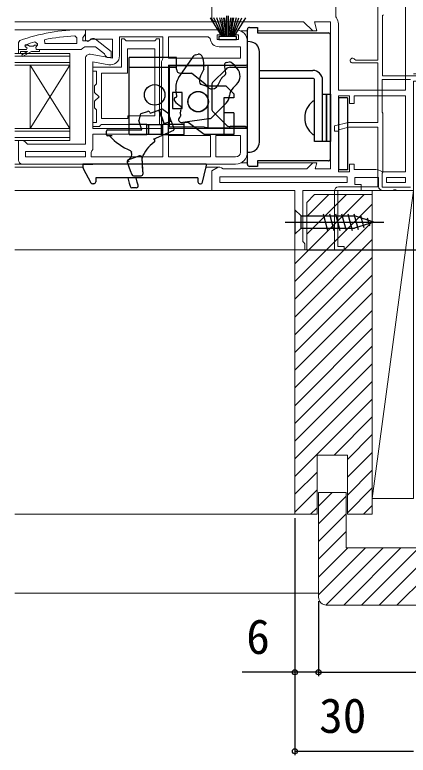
# Model space of a CAD drawing. Units: millimetres, scale not verified. Extents: x -525 to 525, y -783 to 779.
# Drawn here: x 71.1 to 170.7, y -618.8 to -431.3 of the extents above; entities that cross this region are included whole.
import ezdxf
from ezdxf.enums import TextEntityAlignment as Align

# ---------------------------------------------------------------- set-up
doc = ezdxf.new("R2010")
doc.units = ezdxf.units.MM
doc.header["$LTSCALE"] = 4
for name, color, linetype, lineweight in [('0-2_YKK_11', 7, 'Continuous', 18), ('0-3_YKK_11E', 4, 'Continuous', 18), ('0-4_YKK_12', 2, 'Continuous', 18), ('0-9_YSS_K', 3, 'Continuous', 18)]:
    doc.layers.add(name, color=color, linetype=linetype, lineweight=lineweight)
doc.layers.add('0-5_YKK_13', color=4, linetype='Continuous')
doc.layers.add('0-7_YKK_D', color=6, linetype='Continuous')
doc.styles.add('ＭＳ ゴシック', font='')
doc.styles.get('ＭＳ ゴシック').set_extended_font_data('MS Gothic')

msp = doc.modelspace()

# ---------------------------------------------------------------- linework, layer by layer
at = {"layer": '0-2_YKK_11', "color": 211}
msp.add_line((121.031, -423.1), (121.031, -432.1), dxfattribs=at)
at = {"layer": '0-2_YKK_11'}
msp.add_line((108.231, -443.3), (108.231, -460.1), dxfattribs=at)
at = {"layer": '0-2_YKK_11', "color": 211}
for points in [[(170.031, -450.4), (170.031, -423.5), (152.431, -423.5), (152.431, -431.8), (152.531, -432.1)], [(122.031, -433.1), (144.231, -433.1), (146.531, -435.4), (147.592, -435.4), (146.975, -433.1), (151.031, -433.1), (151.031, -470.3), (147.19, -470.3), (147.592, -468.8), (146.531, -468.8), (145.031, -470.3), (123.831, -470.3), (123.431, -470.1), (123.031, -469.9), (122.59, -469.9), (121.031, -470.8), (121.031, -475.8), (142.031, -475.8), (142.031, -490.8), (144.531, -490.8), (144.531, -489.3), (144.281, -489.004), (144.031, -488.708), (144.031, -475.8), (158.831, -475.8), (158.831, -474.3), (157.231, -474.3), (157.231, -472.5), (163.231, -472.5), (163.231, -474.8)], [(153.031, -433.6), (153.031, -450.4), (170.031, -450.4)], [(164.231, -475.8), (166.707, -475.8), (167.097, -475.612), (167.565, -475.612), (167.956, -475.8), (172.031, -475.8), (172.031, -448.1), (197.777, -448.1), (198.254, -448.45), (198.731, -448.8), (200.031, -448.8), (200.031, -446.3), (172.031, -446.3)], [(170.031, -471.1), (170.031, -451.8), (157.031, -451.8), (157.031, -453.8), (155.831, -453.8), (155.831, -451.8), (153.031, -451.8), (153.031, -471.1), (155.831, -471.1), (155.831, -469.1), (157.031, -469.1), (157.031, -470.5), (162.531, -470.5)], [(164.031, -471), (164.331, -471.1), (170.031, -471.1)]]:
    msp.add_lwpolyline(points, dxfattribs=at)
at = {"layer": '0-2_YKK_11'}
for points in [[(86.308, -436.646), (86.831, -437.145), (86.831, -438.6)], [(90.132, -437.7), (89.732, -437.9), (88.331, -437.9), (88.331, -437.1), (88.681, -436.623), (89.031, -436.146), (89.031, -435.1), (88.031, -435.1)], [(127.031, -435.1), (126.531, -435.6), (126.531, -436.4), (127.731, -436.4), (127.731, -437.6), (122.331, -437.6), (122.331, -436.4), (123.531, -436.4), (123.531, -435.1), (109.531, -435.1), (89.031, -435.1), (89.031, -437.723), (89.607, -438.042), (90.475, -437.5), (95.831, -437.5), (95.831, -442.307), (90.205, -441.315)], [(72.361, -437.851), (72.031, -438.322), (72.031, -440.1), (73.931, -440.1)], [(76.199, -438.188), (76.831, -438.67), (76.831, -439.025), (76.456, -439.51), (76.531, -440.1), (77.331, -440.1)], [(77.331, -440.1), (87.877, -440.1), (88.354, -439.75), (88.831, -439.4), (91.531, -439.4), (93.834, -441.194), (94.031, -441.596), (94.531, -442.1), (95.531, -442.1), (95.531, -440.624), (91.549, -437.513)], [(86.831, -438.6), (78.76, -438.6), (78.657, -437.611)], [(97.631, -441.711), (97.631, -436.9), (108.631, -436.9), (108.631, -442.28), (108.498, -442.62)], [(120.544, -437.346), (120.047, -436.9), (110.031, -436.9), (110.031, -442.3)], [(130.031, -466.1), (130.031, -460.1), (110.031, -460.1), (110.031, -444.1), (130.031, -444.1), (130.031, -438.1)], [(73.931, -439.5), (73.631, -439.2), (73.631, -439.192), (73.701, -439), (74.537, -439), (74.835, -439.263), (75.827, -439.263), (76.125, -439), (76.831, -439), (76.831, -439.025), (76.456, -439.51), (76.531, -440.1), (77.331, -440.1), (77.331, -440.6), (75.331, -440.6), (73.106, -441.885), (72.856, -441.452), (74.331, -440.6), (72.531, -440.6), (72.531, -441.1), (72.031, -441.1), (72.031, -440.1), (73.931, -440.1)], [(73.931, -439.5), (73.631, -439.2), (73.631, -439.192), (73.701, -439), (73.836, -438.908)], [(110.031, -442.3), (128.231, -442.3), (128.231, -439.4), (122.831, -439.4)], [(89.031, -442.3), (89.031, -464.1), (74.331, -464.1), (73.831, -463.6), (73.331, -463.1), (72.031, -463.1), (72.031, -468.1)], [(108.231, -460.1), (90.831, -460.1), (90.831, -443.253), (94.932, -443.976)], [(122.031, -461.9), (128.231, -461.9), (128.231, -466.1)], [(127.031, -467.3), (122.031, -467.3), (122.031, -461.9)], [(73.031, -469.1), (109.531, -469.1), (127.031, -469.1)]]:
    msp.add_lwpolyline(points, dxfattribs=at)
for points in [[(107.731, -437.4), (107.731, -459.1), (93.031, -459.1), (92.831, -459.3), (92.531, -459.6), (90.831, -459.6), (90.831, -458.6), (91.831, -458.6), (91.831, -455.4), (91.631, -455.2), (91.331, -454.9), (91.331, -453.207), (92.438, -452.1), (91.331, -450.993), (91.331, -449.3), (91.631, -449), (91.831, -448.8), (91.831, -445.6), (90.831, -445.6), (90.831, -444.6), (98.131, -444.6), (98.131, -437.4), (98.831, -437.4), (99.131, -437.7), (99.331, -437.9), (106.531, -437.9), (106.731, -437.7), (107.031, -437.4)], [(106.531, -456.9), (106.531, -439.9), (99.631, -439.9), (99.631, -446.1), (93.031, -446.1), (93.031, -457.6), (99.731, -457.6), (99.731, -456.9)], [(90.431, -467.3), (108.631, -467.3), (108.631, -461.5), (90.831, -461.5), (90.831, -465.4), (90.631, -465.8), (90.431, -466.2)], [(110.031, -461.9), (120.631, -461.9), (120.631, -467.3), (110.031, -467.3)], [(89.031, -467.3), (73.831, -467.3), (73.831, -465.9), (89.031, -465.9)]]:
    msp.add_lwpolyline(points, close=True, dxfattribs=at)
at = {"layer": '0-2_YKK_11', "color": 211}
for points in [[(123.031, -472.3), (155.231, -472.3), (155.231, -473.8), (123.031, -473.8)], [(165.231, -472.5), (170.031, -472.5), (170.031, -473.8), (165.231, -473.8)]]:
    msp.add_lwpolyline(points, close=True, dxfattribs=at)
for centre, radius, start, end in [((122.031, -432.1), 1, 180.00001, 269.99999), ((150.531, -433.6), 2.5, 0, 36.86989), ((162.531, -473), 2.5, 53.13011, 90), ((164.231, -474.8), 1, 180.00001, 269.99999)]:
    msp.add_arc(centre, radius, start, end, dxfattribs=at)
at = {"layer": '0-2_YKK_11'}
for centre, radius, start, end in [((88.031, -481.1), 46, 90, 109.91705), ((88.394, -484.013), 47.413, 92.52155, 101.85079), ((127.031, -438.1), 3, 0.00001, 89.99999), ((87.981, -481.1), 44.5, 105.35294, 108.53383), ((90.932, -438.3), 1, 51.91327, 143.1301), ((122.831, -437.1), 2.3, 186.15065, 269.99999), ((73.931, -439.8), 0.3, 269.99999, 90.00001), ((73.931, -439.8), 0.3, 269.99999, 90.00001), ((90.031, -442.3), 1, 80.00002, 180), ((95.331, -441.711), 2.3, 260.00001, 359.99999), ((109.231, -443.3), 1, 137.16655, 179.99996), ((127.031, -466.1), 3, 270.00001, 359.99999), ((127.031, -466.1), 1.2, 270.00001, 359.99999), ((73.031, -468.1), 1, 180.00001, 269.99999)]:
    msp.add_arc(centre, radius, start, end, dxfattribs=at)
at = {"layer": '0-3_YKK_11E'}
for points in [[(163.031, -405.7), (163.031, -442.8), (157.437, -442.8), (157.169, -442.633)], [(199.031, -446.8), (164.231, -446.8), (164.231, -431.5), (164.431, -431.3)], [(156.631, -443.5), (163.031, -443.5), (163.031, -458.6), (155.531, -458.6), (152.031, -459.4), (152.031, -460.8), (153.031, -460.8), (153.031, -460.402), (155.666, -459.8), (163.031, -459.8), (163.031, -474.9), (153.031, -474.9)], [(171.331, -475), (164.131, -475), (164.131, -471.4), (164.331, -471.2), (164.331, -456.2), (164.131, -456), (164.131, -447.7), (171.331, -447.7)], [(152.031, -475.9), (152.031, -490.8), (154.531, -490.8), (154.531, -490), (152.931, -490), (152.931, -475.8), (172.031, -475.8)]]:
    msp.add_lwpolyline(points, dxfattribs=at)
for centre, radius, start, end in [((156.631, -442.9), 0.6, 26.38779, 269.99999), ((153.031, -475.9), 1, 90, 180)]:
    msp.add_arc(centre, radius, start, end, dxfattribs=at)
at = {"layer": '0-4_YKK_12'}
for p, q in [((71.119, -433.1), (122.031, -433.1)), ((71.119, -435.1), (89.531, -435.1)), ((130.031, -435.4), (128.339, -435.4)), ((146.738, -435.4), (132.531, -435.4)), ((71.119, -441.1), (85.031, -441.1)), ((85.031, -441.8), (71.119, -441.8)), ((71.119, -443.4), (85.031, -443.4)), ((75.031, -444.1), (75.031, -460.1)), ((85.031, -444.1), (75.031, -460.1)), ((85.031, -460.1), (75.031, -444.1)), ((85.031, -444.1), (85.031, -460.1)), ((71.119, -460.1), (85.031, -460.1)), ((85.031, -460.8), (71.119, -460.8)), ((71.119, -462.4), (85.031, -462.4)), ((71.119, -469.1), (73.031, -469.1)), ((71.119, -469.9), (88.374, -469.9)), ((119.488, -469.9), (122.724, -469.9)), ((128.339, -468.8), (130.031, -468.8)), ((132.531, -468.8), (146.738, -468.8)), ((121.531, -475.8), (71.119, -475.8)), ((71.119, -490.8), (142.531, -490.8))]:
    msp.add_line(p, q, dxfattribs=at)
for points in [[(85.031, -441.1), (85.031, -444.1), (71.119, -444.1)], [(85.031, -460.1), (85.031, -463.1), (71.119, -463.1)]]:
    msp.add_lwpolyline(points, dxfattribs=at)
at = {"layer": '0-5_YKK_13'}
for p, q in [((120.559, -432.1), (123.531, -436.8)), ((123.731, -436.8), (121.473, -432.1)), ((123.931, -436.8), (122.267, -432.1)), ((122.942, -432.1), (124.131, -436.8)), ((124.331, -436.8), (123.499, -432.1)), ((123.937, -432.1), (124.531, -436.8)), ((124.731, -436.8), (124.256, -432.1)), ((124.831, -436.8), (124.831, -431.6)), ((125.231, -436.8), (125.231, -431.6)), ((125.331, -436.8), (125.807, -432.1)), ((126.125, -432.1), (125.531, -436.8)), ((125.731, -436.8), (126.563, -432.1)), ((127.12, -432.1), (125.931, -436.8)), ((126.131, -436.8), (127.795, -432.1)), ((126.331, -436.8), (128.589, -432.1)), ((129.503, -432.1), (126.531, -436.8)), ((130.531, -434.5), (132.531, -434.5)), ((132.531, -434.5), (132.531, -435.9)), ((130.031, -444.1), (130.031, -435)), ((132.531, -435.9), (150.481, -435.9)), ((150.481, -435.9), (150.531, -435.9)), ((151.031, -467.8), (151.031, -436.4)), ((122.781, -437.6), (127.281, -437.6)), ((130.684, -438.14), (130.031, -438.1)), ((130.031, -466.1), (130.031, -438.1)), ((100.031, -461.6), (100.031, -442.1)), ((112.031, -442.1), (100.031, -442.1)), ((112.031, -445.1), (112.031, -442.1)), ((112.584, -447.29), (116.538, -441.642)), ((116.861, -441.436), (117.539, -441.317)), ((133.031, -463.565), (133.031, -440.635)), ((119.066, -444.196), (110.231, -444.273)), ((110.231, -444.273), (110.231, -459.727)), ((120.031, -444.187), (129.535, -444.104)), ((120.031, -459.813), (120.031, -444.187)), ((124.562, -445.967), (124.215, -443.998)), ((124.621, -443.419), (125.514, -443.261)), ((100.031, -444.6), (112.031, -444.6)), ((113.031, -446.1), (115.831, -446.1)), ((119.283, -448.862), (115.831, -446.1)), ((121.177, -448.454), (124.592, -445.039)), ((125.652, -444.6), (129.531, -444.6)), ((133.031, -445.399), (146.531, -445.399)), ((122.565, -449.044), (123.374, -447.489)), ((123.464, -447.367), (124.423, -446.408)), ((146.531, -447.399), (133.031, -447.399)), ((147.031, -463.399), (147.031, -447.899)), ((149.031, -463.399), (149.031, -447.899)), ((120.533, -449.3), (124.531, -449.3)), ((121.031, -448.807), (121.031, -455.393)), ((124.531, -449.3), (126.531, -451.3)), ((127.266, -448.939), (126.372, -449.833)), ((112.173, -451.709), (111.921, -450.278)), ((126.531, -451.3), (126.531, -452.3)), ((124.626, -453.7), (120.832, -457.494)), ((126.531, -452.3), (124.031, -452.3)), ((147.031, -461.375), (147.031, -453.423)), ((153.031, -452.301), (153.031, -470.601)), ((155.331, -452.301), (153.031, -452.301)), ((155.331, -452.301), (155.331, -470.601)), ((105.392, -456.252), (107.586, -455.453)), ((107.708, -455.409), (107.586, -455.453)), ((108.912, -458.908), (107.586, -455.453)), ((107.989, -455.306), (108.241, -455.215)), ((108.708, -455.281), (109.823, -456.101)), ((113.135, -455.532), (113.135, -455.532)), ((102.834, -456.675), (102.489, -458.089)), ((103.148, -456.323), (104.679, -455.766)), ((105.317, -456.057), (105.392, -456.252)), ((107.838, -455.787), (107.799, -456.007)), ((110.698, -458.258), (109.997, -456.333)), ((124.592, -459.161), (121.177, -455.746)), ((126.531, -456.1), (124.031, -456.1)), ((126.531, -456.1), (126.531, -461.6)), ((104.531, -459.1), (100.031, -459.1)), ((103.308, -460.469), (102.489, -458.089)), ((104.531, -459.1), (108.531, -459.1)), ((104.531, -461.6), (104.531, -459.1)), ((104.931, -459.1), (104.931, -461.6)), ((105.031, -461.6), (105.031, -459.1)), ((108.131, -459.1), (108.131, -461.6)), ((114.031, -459.1), (108.531, -459.1)), ((108.531, -459.1), (108.531, -461.6)), ((110.698, -458.258), (108.912, -458.908)), ((110.031, -461.6), (110.031, -459.1)), ((110.698, -458.258), (111.422, -460.248)), ((114.031, -461.6), (114.031, -458.6)), ((115.031, -458.6), (114.031, -458.6)), ((119.031, -461.6), (115.031, -458.6)), ((94.308, -461.669), (94.308, -460.769)), ((94.608, -460.469), (103.308, -460.469)), ((111.26, -460.626), (106.108, -462.866)), ((119.066, -459.804), (110.231, -459.727)), ((120.031, -459.813), (129.535, -459.896)), ((129.531, -459.6), (125.652, -459.6)), ((130.031, -469.2), (130.031, -460.1)), ((95.808, -461.969), (94.608, -461.969)), ((100.031, -461.6), (104.531, -461.6)), ((108.531, -461.6), (104.531, -461.6)), ((106.608, -463.154), (106.608, -462.648)), ((108.531, -461.6), (114.031, -461.6)), ((126.531, -461.6), (119.031, -461.6)), ((149.031, -463.399), (147.031, -463.399)), ((100.634, -465.985), (100.682, -466.117)), ((130.031, -466.1), (130.684, -466.06)), ((99.58, -468.645), (100.342, -470.738)), ((102.666, -467.034), (99.705, -468.112)), ((99.906, -467.989), (99.838, -468.021)), ((100.064, -468.513), (100.01, -468.488)), ((103.529, -470.536), (103.336, -467.473)), ((103.561, -471.039), (103.342, -467.571)), ((132.531, -468.3), (132.531, -469.7)), ((150.481, -468.3), (132.531, -468.3)), ((150.531, -468.3), (150.481, -468.3)), ((88.331, -469.1), (90.831, -469.1)), ((88.331, -469.1), (88.378, -469.988)), ((119.531, -469.1), (88.331, -469.1)), ((88.436, -470.199), (90.39, -473.837)), ((103.592, -471.536), (103.529, -470.536)), ((119.531, -469.1), (118.231, -469.1)), ((118.622, -473.715), (119.468, -470.144)), ((119.531, -469.1), (119.481, -470.055)), ((132.531, -469.7), (130.531, -469.7)), ((100.342, -470.738), (100.706, -471.738)), ((101.176, -472.067), (103.093, -472.067)), ((155.331, -470.601), (153.031, -470.601)), ((91.096, -474.1), (90.83, -474.1)), ((91.647, -472.631), (91.595, -473.626)), ((117.415, -472.631), (91.647, -472.631)), ((99.736, -472.631), (100.079, -473.915)), ((100.079, -473.915), (100.3, -474.746)), ((102.129, -473.668), (101.862, -472.631)), ((102.341, -474.493), (102.129, -473.668)), ((117.415, -472.631), (117.467, -473.626)), ((117.966, -474.1), (118.136, -474.1)), ((101.856, -475.118), (100.783, -475.117)), ((142.031, -480.7), (143.581, -482.25)), ((149.2, -481.7), (150.325, -485.9)), ((150.752, -481.7), (151.878, -485.9)), ((152.305, -481.7), (153.431, -485.9)), ((153.858, -481.7), (154.984, -485.9)), ((155.411, -481.7), (156.537, -485.9)), ((156.964, -481.7), (158.02, -485.641)), ((143.581, -482.25), (157.115, -482.25)), ((162.031, -483.8), (157.115, -482.25)), ((158.639, -482.154), (159.452, -485.19)), ((160.335, -482.688), (160.884, -484.738)), ((139.531, -483.8), (164.531, -483.8)), ((143.581, -485.35), (157.115, -485.35)), ((162.031, -483.8), (157.115, -485.35)), ((162.031, -483.8), (157.115, -485.35))]:
    msp.add_line(p, q, dxfattribs=at)
for points in [[(127.281, -437.6), (127.281, -436.8), (122.781, -436.8), (122.781, -437.6)], [(120.031, -444.187), (120.013, -444.187), (119.958, -444.188), (119.87, -444.189), (119.75, -444.19), (119.605, -444.191), (119.438, -444.192), (119.256, -444.194), (119.066, -444.196)], [(118.943, -445.107), (118.891, -445.273), (118.13, -446.735)], [(124.031, -452.3), (124.031, -456.1), (124.031, -461.6)], [(107.989, -455.306), (107.708, -455.409), (108.912, -458.908)], [(120.548, -457.636), (120.26, -457.676), (113.647, -458.606)], [(119.066, -459.804), (119.256, -459.806), (119.438, -459.808), (119.605, -459.809), (119.75, -459.81), (119.87, -459.811), (119.958, -459.812), (120.013, -459.813), (120.031, -459.813)], [(142.031, -480.7), (142.031, -486.9), (143.581, -485.35), (143.581, -482.25)]]:
    msp.add_lwpolyline(points, dxfattribs=at)
for points in [[(111.011, -451.012), (111.011, -455.012), (113.511, -455.012), (113.511, -451.012)], [(150.031, -451.399), (150.031, -463.399), (149.031, -463.399), (149.031, -451.399)], [(151.031, -451.399), (151.031, -463.399), (150.031, -463.399), (150.031, -451.399)]]:
    msp.add_lwpolyline(points, close=True, dxfattribs=at)
for centre, radius in [((106.531, -451.6), 2.6), ((117.531, -453.3), 2.6), ((117.52, -453.3), 2.55)]:
    msp.add_circle(centre, radius, dxfattribs=at)
for centre, radius, start, end in [((130.531, -435), 0.5, 90, 180), ((150.531, -436.4), 0.5, 0, 90), ((130.531, -440.635), 2.5, 0, 86.5), ((116.948, -441.928), 0.5, 100, 145), ((117.713, -442.301), 1, 17.62173, 100), ((111.803, -444.178), 7.2, 352.58952, 17.62173), ((124.707, -443.911), 0.5, 100, 190), ((125.601, -443.753), 0.5, 49.79253, 100), ((117.531, -453.3), 13, 40.41143, 49.79253), ((129.531, -444.1), 0.5, 270, 0), ((129.531, -443.604), 0.5, 270.5, 0), ((113.031, -445.1), 1, 180, 270), ((124.07, -446.054), 0.5, 315, 10), ((125.652, -446.1), 1.5, 90, 135), ((125.145, -446.817), 3, 315, 40.41143), ((146.531, -447.899), 2.5, 0, 90), ((115.86, -449.584), 4, 145, 190), ((120.348, -447.889), 2.5, 164.97106, 197.32876), ((120.348, -447.889), 2.5, 152.5, 164.97106), ((123.818, -447.72), 0.5, 135, 152.5), ((146.531, -447.899), 0.5, 0, 90), ((118.438, -448.485), 0.5, 197.32876, 259.33074), ((117.531, -453.3), 4.4, 53.12417, 79.33074), ((120.533, -447.3), 2, 231.34019, 270), ((121.071, -448.581), 1.499, 233.12417, 316.27242), ((121.531, -448.807), 0.5, 135, 180), ((120.348, -447.889), 2.5, 316.27242, 330.83873), ((120.348, -447.889), 2.5, 330.83873, 332.5), ((128.493, -451.954), 3, 135, 176.40962), ((111.681, -451.796), 0.5, 284.12351, 10), ((122.505, -451.579), 3, 315, 356.40962), ((111.925, -452.765), 0.499, 104.12351, 220.56848), ((116.715, -448.671), 6.8, 220.52163, 238.7612), ((149.831, -457.399), 5.3, 127.71409, 232.28591), ((146.757, -453.423), 0.274, 0, 127.71409), ((108.412, -455.684), 0.5, 53.69007, 110), ((113.384, -455.365), 0.3, 150.9506, 213.7074), ((106.565, -451.578), 7.5, 330.9506, 333.92985), ((112.885, -455.698), 0.3, 333.773, 33.70404), ((113.033, -454.742), 0.3, 333.92985, 58.7612), ((121.531, -455.393), 0.5, 180, 225), ((103.319, -456.793), 0.5, 110, 166.30993), ((104.85, -456.236), 0.5, 21, 110), ((109.527, -456.504), 0.5, 20, 53.69007), ((106.403, -453.536), 7.5, 325.60812, 333.73132), ((113.26, -456.276), 0.3, 151.1812, 228.05385), ((106.426, -452.516), 7.5, 331.1812, 333.773), ((112.859, -456.723), 0.3, 333.73132, 48.05385), ((112.839, -457.942), 0.3, 145.60812, 224.69303), ((117.531, -453.3), 6.9, 224.69303, 227.00845), ((113.508, -457.616), 1, 227.00845, 278), ((120.478, -457.141), 0.5, 278, 315), ((125.652, -458.1), 1.5, 225, 270), ((94.608, -460.769), 0.3, 90, 180), ((111.14, -460.351), 0.3, 293.5, 20), ((129.531, -460.1), 0.5, 0, 90), ((129.531, -460.396), 0.5, 0, 89.5), ((94.608, -461.669), 0.3, 180, 270), ((106.527, -451.475), 15.5, 222.60746, 246.56746), ((146.757, -461.375), 0.274, 232.28591, 0), ((110.908, -470.169), 8, 124.38187, 161.10164), ((106.108, -463.154), 0.5, 304.38187, 360), ((130.531, -463.565), 2.5, 273.5, 0), ((99.272, -466.63), 1.5, 295, 20), ((100.164, -466.156), 0.5, 20, 66.56746), ((100.05, -468.474), 0.5, 133.60452, 200), ((100.05, -468.474), 0.5, 115, 133.60452), ((100.976, -467.392), 1.461, 209.51919, 228.61875), ((102.837, -467.504), 0.5, 3.60974, 110), ((150.531, -467.8), 0.5, 270, 0), ((88.877, -469.962), 0.5, 183, 208.23126), ((118.982, -470.029), 0.5, 346.67243, 357), ((130.531, -469.2), 0.5, 180, 270), ((101.176, -471.567), 0.5, 200, 270), ((103.093, -471.567), 0.5, 270, 3.60974), ((90.83, -473.6), 0.5, 208.23126, 270), ((91.096, -473.6), 0.5, 270, 357), ((117.966, -473.6), 0.5, 183, 270), ((118.136, -473.6), 0.5, 270, 346.67243), ((100.784, -474.617), 0.5, 194.93816, 269.93816), ((101.857, -474.618), 0.5, 269.93816, 14.43816)]:
    msp.add_arc(centre, radius, start, end, dxfattribs=at)
at = {"layer": '0-7_YKK_D'}
for p, q in [((145.031, -490.8), (341.031, -490.8)), ((142.031, -558.8), (142.031, -598.8)), ((142.031, -558.8), (142.031, -618.8)), ((148.031, -579.8), (148.031, -598.8)), ((148.031, -579.8), (148.031, -598.8)), ((148.031, -597.8), (218.031, -597.8)), ((142.031, -617.8), (172.031, -617.8))]:
    msp.add_line(p, q, dxfattribs=at)
msp.add_lwpolyline([(148.031, -597.8), (142.031, -597.8), (128.663, -597.8)], dxfattribs=at)
for centre in [(142.031, -597.8), (148.031, -597.8), (148.031, -597.8), (142.031, -617.8)]:
    msp.add_circle(centre, 0.637, dxfattribs=at)
at = {"layer": '0-9_YSS_K'}
for p, q in [((172.031, -475.8), (161.631, -553.8)), ((142.031, -494.37), (159.601, -476.8)), ((145.031, -482.39), (150.621, -476.8)), ((145.031, -486.88), (155.111, -476.8)), ((142.031, -498.86), (161.631, -479.26)), ((142.031, -503.35), (161.631, -483.75)), ((142.031, -507.841), (161.631, -488.241)), ((142.031, -512.331), (161.631, -492.731)), ((142.031, -516.821), (161.631, -497.221)), ((142.031, -521.311), (161.631, -501.711)), ((142.031, -525.801), (161.631, -506.201)), ((142.031, -530.291), (161.631, -510.691)), ((142.031, -534.781), (161.631, -515.181)), ((142.031, -539.271), (161.631, -519.671)), ((142.031, -543.762), (161.631, -524.162)), ((142.031, -548.252), (161.631, -528.652)), ((151.973, -542.8), (161.631, -533.142)), ((155.331, -543.932), (161.631, -537.632)), ((155.331, -548.422), (161.631, -542.122)), ((142.031, -552.742), (147.631, -547.142)), ((155.331, -552.912), (161.631, -546.612)), ((155.331, -557.402), (161.631, -551.102)), ((142.031, -557.232), (147.631, -551.632)), ((148.031, -555.722), (151.453, -552.3)), ((148.031, -560.212), (155.031, -553.212)), ((145.953, -557.8), (147.631, -556.122)), ((159.424, -557.8), (161.631, -555.593)), ((71.119, -557.8), (142.031, -557.8)), ((148.031, -564.702), (155.031, -557.702)), ((148.031, -569.193), (155.031, -562.193)), ((148.031, -573.683), (155.414, -566.3)), ((148.031, -578.173), (159.904, -566.3)), ((149.898, -580.796), (164.394, -566.3)), ((154.384, -580.8), (168.884, -566.3)), ((158.874, -580.8), (173.374, -566.3)), ((163.364, -580.8), (177.864, -566.3)), ((167.854, -580.8), (182.354, -566.3)), ((71.119, -577.8), (148.031, -577.8)), ((150.031, -580.8), (216.031, -580.8))]:
    msp.add_line(p, q, dxfattribs=at)
for points in [[(161.631, -553.8), (172.031, -553.8), (172.031, -475.8), (161.631, -475.8)], [(161.631, -476.8), (161.631, -557.8), (155.331, -557.8), (155.331, -542.8), (147.631, -542.8), (147.631, -557.8), (142.031, -557.8), (142.031, -490.8), (145.031, -490.8), (145.031, -478.8), (147.031, -476.8)]]:
    msp.add_lwpolyline(points, close=True, dxfattribs=at)
msp.add_lwpolyline([(218.031, -578.8), (218.031, -566.3), (155.031, -566.3), (155.031, -552.3), (148.031, -552.3), (148.031, -578.8)], dxfattribs=at)
msp.add_arc((150.031, -578.8), 2, 180.00001, 269.99999, dxfattribs=at)

# ---------------------------------------------------------------- texts
at = {"layer": '0-7_YKK_D', "style": 'ＭＳ ゴシック'}
for s, p in [('6', (129.708, -595.8)), ('30', (148.167, -615.8))]:
    msp.add_text(s, height=8.798, dxfattribs=at).set_placement(p, align=Align.BOTTOM_LEFT)

doc.saveas('drawing.dxf')
